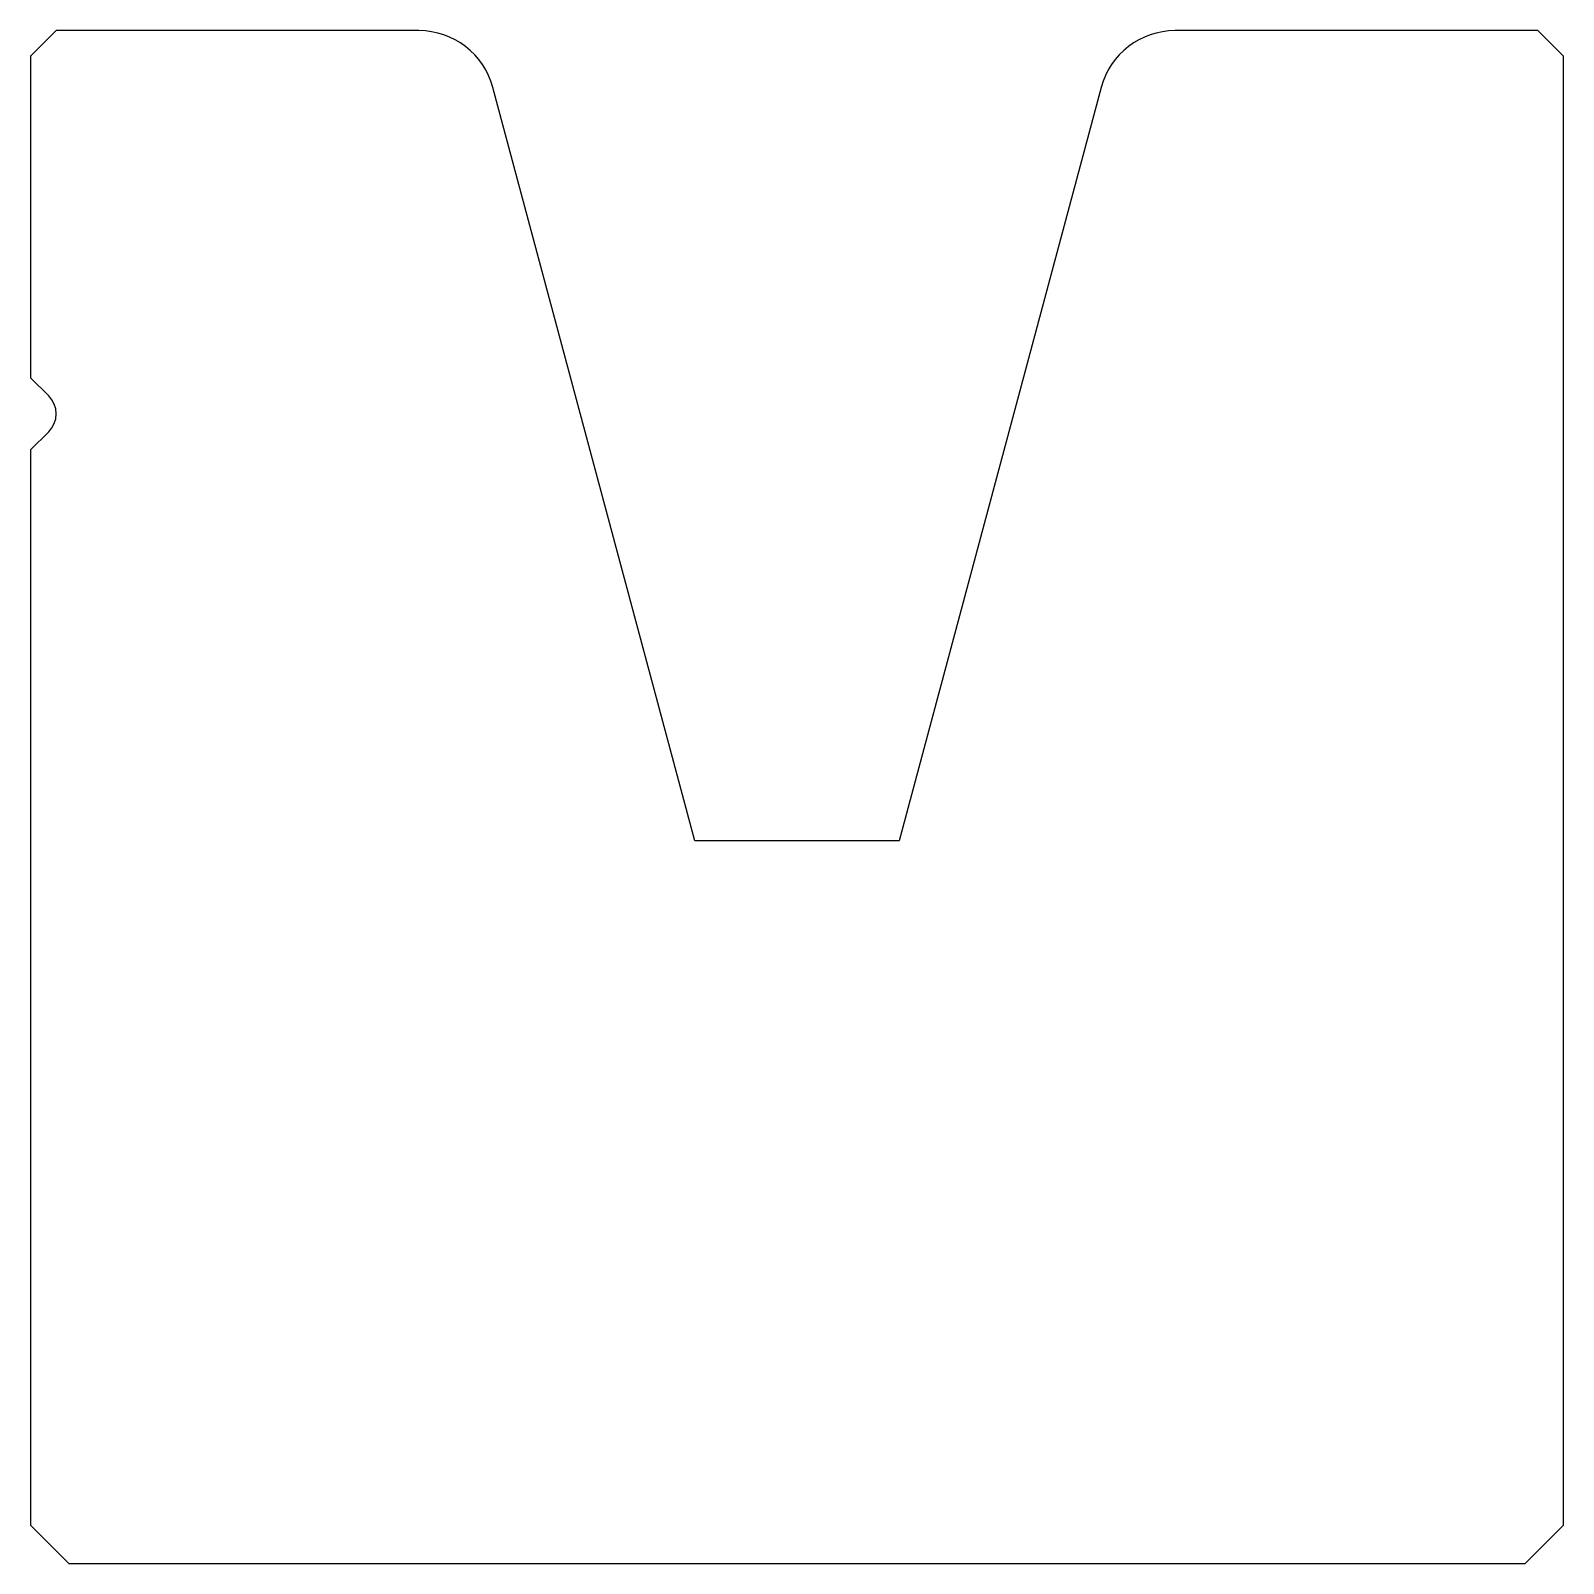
# Model space of a CAD drawing. Header units: metres. Extents: x -29.9 to 30.1, y -31.9 to 28.1.
import ezdxf

# ---------------------------------------------------------------- set-up
doc = ezdxf.new("R2010")
doc.units = ezdxf.units.M

msp = doc.modelspace()

# ---------------------------------------------------------------- linework, layer by layer
for p, q in [((-28.936861, 28.092213), (-29.936861, 27.092213)), ((-14.738842, 28.092213), (-28.936861, 28.092213)), ((29.063139, 28.092213), (14.86512, 28.092213)), ((30.063139, 27.092213), (29.063139, 28.092213)), ((-29.936861, 27.092213), (-29.936861, 14.506427)), ((30.063139, -30.407787), (30.063139, 27.092213)), ((-3.936861, -3.630219), (-11.841064, 25.86867)), ((11.967343, 25.86867), (4.063139, -3.630219)), ((-29.229754, 13.79932), (-29.936861, 14.506427)), ((-29.936861, 11.678), (-29.229754, 12.385106)), ((-29.936861, 11.678), (-29.936861, -30.407787)), ((4.063139, -3.630219), (-3.936861, -3.630219)), ((-29.936861, -30.407787), (-28.436861, -31.907787)), ((28.563139, -31.907787), (30.063139, -30.407787)), ((-28.436861, -31.907787), (28.563139, -31.907787))]:
    msp.add_line(p, q)
for centre, radius, start, end in [((-14.738842, 25.092213), 3, 15, 90), ((14.86512, 25.092213), 3, 90, 165), ((-29.936861, 13.092213), 1, 315, 45)]:
    msp.add_arc(centre, radius, start, end)

doc.saveas('drawing.dxf')
